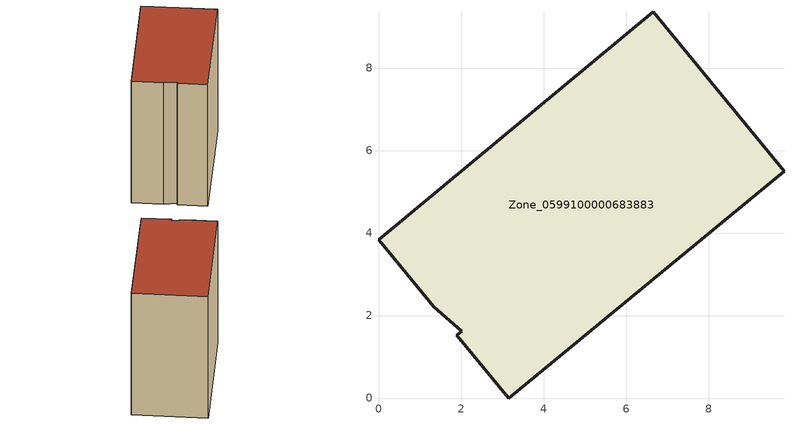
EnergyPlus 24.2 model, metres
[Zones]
Zone_0599100000683883
 floor ground (C_G): 1.9,1.53 2.01,1.62 1.34,2.21 0,3.83 6.66,9.36 9.83,5.5 3.16,0 z0
 wall outside (C_F): 3.16,0 9.83,5.5 6.66,9.36 0,3.83 1.34,2.21 2.01,1.62 1.9,1.53 3.16,0 z0:9.46
 roof outside (C_R): 2.01,1.62 1.9,1.53 3.16,0 9.83,5.5 6.66,9.36 0,3.83 1.34,2.21 z9.46
[BUILDING]
Pand.0599100000683883: North Axis=0; Terrain=City; Loads Convergence Tolerance Value=0.04; Temperature Convergence Tolerance Value=0.4; Solar Distribution=FullExterior; Maximum Number of Warmup Days=25; Minimum Number of Warmup Days=1
[Site:Location]
Rotterdam.The.Hague.AP_ZH_NLD Design_Conditions: Latitude=51.96; Longitude=4.45; Time Zone=1; Elevation=-4.5
[SITE:GROUNDTEMPERATURE:BUILDINGSURFACE]
18, 18, 18, 18, 18, 18, 18, 18, 18, 18, 18, 18
[MATERIAL] Thermal Absorptance=0.9; Solar Absorptance=0.7; Visible Absorptance=0.7
Name | Roughness | Thickness | Conductivity | Density | Specific Heat
G.TI.1946 | MediumSmooth | 0.15 | 1 | 540 | 1210
F.TI.1946 | Rough | 0.3 | 0.857143 | 1920 | 840
R.TI.1946 | MediumRough | 0.2 | 0.1 | 1500 | 1000
[CONSTRUCTION]
C_G: G.TI.1946
C_F: F.TI.1946
C_R: R.TI.1946
[ZONE]
Zone_0599100000683883: Type=1; Multiplier=1; Ceiling Height=Autocalculate; Volume=Autocalculate; Floor Area=autocalculate; Part of Total Floor Area=Yes
[ZONEINFILTRATION:DESIGNFLOWRATE]
Infil_Zone_0599100000683883: Zone or ZoneList or Space or SpaceList=Zone_0599100000683883; Schedule=AlwaysOn; Design Flow Rate Calculation Method=Flow/Area; Flow Rate per Floor Area=0.003; Constant Term Coefficient=1; Temperature Term Coefficient=0; Velocity Term Coefficient=0; Velocity Squared Term Coefficient=0
[HVACTEMPLATE:ZONE:IDEALLOADSAIRSYSTEM]
Zone_0599100000683883: Maximum Heating Supply Air Temperature=50; Minimum Cooling Supply Air Temperature=13; Maximum Heating Supply Air Humidity Ratio=0.0156; Minimum Cooling Supply Air Humidity Ratio=0.0077; Heating Limit=NoLimit; Cooling Limit=NoLimit; Dehumidification Control Type=ConstantSensibleHeatRatio; Cooling Sensible Heat Ratio=0.7; Dehumidification Setpoint=60; Humidification Control Type=None; Humidification Setpoint=30; Outdoor Air Method=None; Outdoor Air Flow Rate per Person=0.00944; Outdoor Air Flow Rate per Zone Floor Area=0; Outdoor Air Flow Rate per Zone=0; Demand Controlled Ventilation Type=None; Outdoor Air Economizer Type=NoEconomizer; Heat Recovery Type=None; Sensible Heat Recovery Effectiveness=0.7; Latent Heat Recovery Effectiveness=0.65
[ZONECONTROL:THERMOSTAT]
ThermostatControl_Zone_0599100000683883: Zone or ZoneList=Zone_0599100000683883; Control Type Schedule=DualSetpointControlType; Control 1=Thermostat_Zone_0599100000683883; Temperature Difference Between Cutout And Setpoint=0
[THERMOSTATSETPOINT:DUALSETPOINT]
Thermostat_Zone_0599100000683883: Heating Setpoint Temperature Schedule=HeatingSetpoint_Zone_0599100000683883; Cooling Setpoint Temperature Schedule=CoolingSetpoint_Zone_0599100000683883
[SCHEDULE:COMPACT]
HeatingSetpoint_Zone_0599100000683883: Through: 12/31, For: AllDays, Until: 24:00, 21
CoolingSetpoint_Zone_0599100000683883: Through: 12/31, For: AllDays, Until: 24:00, 24
DualSetpointControlType: Through: 12/31, For: AllDays, Until: 24:00, 4
AlwaysOn: Through: 12/31, For: AllDays, Until: 24:00, 1
